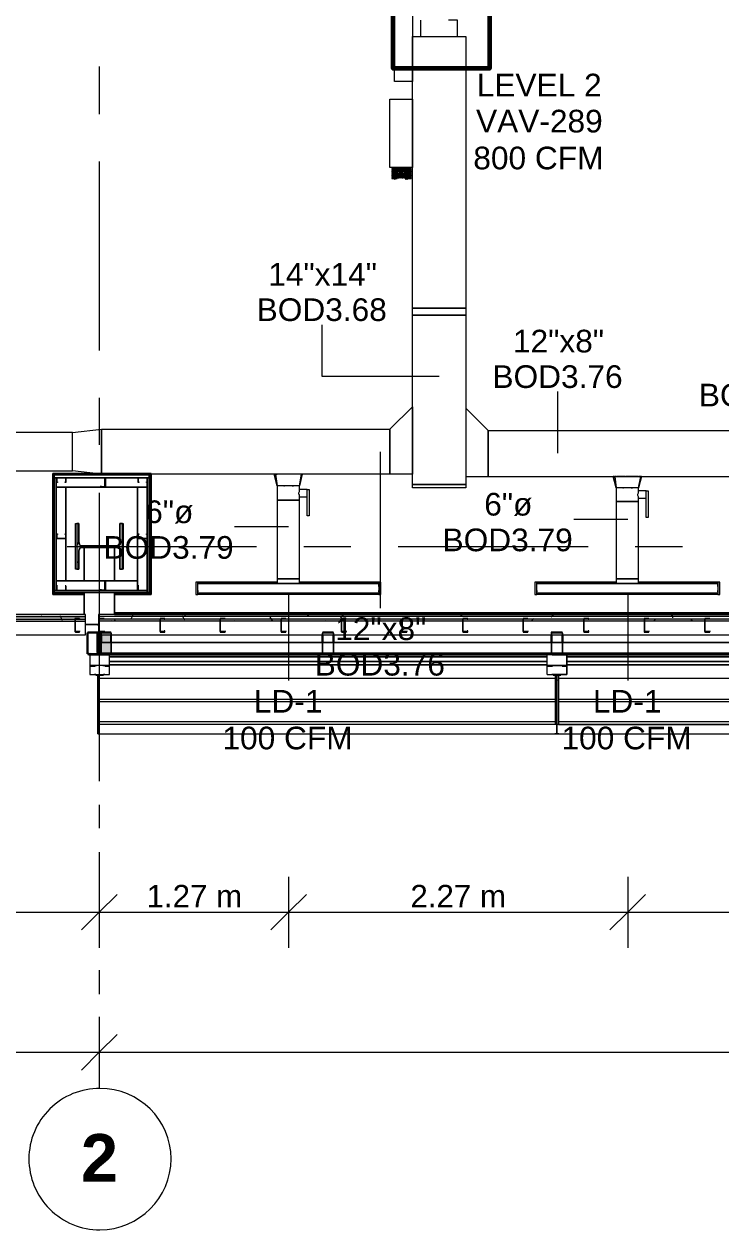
# Model space of a CAD drawing. Header units: metres. Extents: x -2 to 207, y -8 to 52.
# Drawn here: x 11.91 to 16.58, y 4.79 to 12.88 of the extents above; entities that cross this region are included whole.
import ezdxf

# ---------------------------------------------------------------- set-up
doc = ezdxf.new("R2010")
doc.units = ezdxf.units.M
doc.layers.add('HVAC - Ductos', color=5, linetype='Continuous', lineweight=0)
doc.layers.add('PDF_Text', color=7, linetype='Continuous', lineweight=0)
doc.layers.add('PDF_Geometry', color=7, linetype='Continuous', lineweight=0, true_color=0xaaaaaa)
doc.layers.add('PDF_Solid Fills', color=7, linetype='Continuous', lineweight=0, true_color=0xffffff)
doc.styles.add('PDF Helvetica', font='')
doc.styles.add('PDF Helvetica Bold', font='')
doc.styles.get('PDF Helvetica').set_extended_font_data('Helvetica')
doc.styles.get('PDF Helvetica Bold').set_extended_font_data('Helvetica', bold=True)

msp = doc.modelspace()

# ---------------------------------------------------------------- hatches: boundary and pattern name
at = {"layer": 'PDF_Solid Fills', "lineweight": 0, "transparency": 33554559}
for points in [[(12.2783, 9.4035), (12.2783, 9.5318), (12.2646, 9.5318), (12.2646, 9.2248), (12.2783, 9.2248), (12.2783, 9.3531), (12.2829, 9.3669), (12.2875, 9.3714), (12.5486, 9.3714), (12.5532, 9.3669), (12.5532, 9.2248), (12.5715, 9.2248), (12.5715, 9.5318), (12.5532, 9.5318), (12.5486, 9.3943), (12.544, 9.3897), (12.5303, 9.3851), (12.3012, 9.3806), (12.3012, 9.3851), (12.2875, 9.3851), (12.2875, 9.3943), (12.2829, 9.3943), (12.2829, 9.4035)], [(12.4066, 8.6613), (12.4111, 8.8033), (12.3379, 8.8033), (12.3333, 8.7987), (12.3333, 8.6659), (12.3379, 8.6705), (12.3425, 8.7987), (12.402, 8.7987), (12.402, 8.6613), (12.3425, 8.6659), (12.3379, 8.6659), (12.3379, 8.6567), (12.3471, 8.6567), (12.402, 8.6521), (12.402, 8.6567)], [(12.4936, 8.6613), (12.4982, 8.8026), (12.4982, 8.8033), (12.4249, 8.8033), (12.4203, 8.7987), (12.4203, 8.6659), (12.4249, 8.6659), (12.4249, 8.6567), (12.4341, 8.6567), (12.4891, 8.6521), (12.4891, 8.6567)]]:
    msp.add_hatch(color=256, dxfattribs=at).paths.add_polyline_path(points)
h = msp.add_hatch(color=256, dxfattribs=at)
h.paths.add_polyline_path([(7.3393, 8.9087), (7.3393, 8.9224), (7.3163, 8.9224), (7.3163, 8.9087)])
h.paths.add_polyline_path([(7.4034, 8.9224), (7.4034, 8.9087), (12.3241, 8.9087), (12.3241, 8.9224)])
h = msp.add_hatch(color=256, dxfattribs=at)
h.paths.add_polyline_path([(7.3393, 8.8903), (7.3393, 8.9087), (7.3163, 8.9087), (7.3163, 8.8903)])
h.paths.add_polyline_path([(7.4034, 8.9087), (7.4034, 8.8903), (12.3241, 8.8903), (12.3241, 8.9087)])
h = msp.add_hatch(color=256, dxfattribs=at)
h.paths.add_polyline_path([(7.3393, 8.8766), (7.3393, 8.8903), (7.3163, 8.8903), (7.3163, 8.8766)])
h.paths.add_polyline_path([(12.2554, 8.8766), (12.3241, 8.8766), (12.3241, 8.8903), (12.2554, 8.8903)])
h.paths.add_polyline_path([(12.2508, 8.8766), (12.2508, 8.8903), (11.4444, 8.8903), (11.4444, 8.8766)])
h.paths.add_polyline_path([(11.4398, 8.8766), (11.4398, 8.8903), (9.4147, 8.8903), (9.4147, 8.8766)])
h.paths.add_polyline_path([(9.4102, 8.8766), (9.4102, 8.8903), (7.4034, 8.8903), (7.4034, 8.8766)])
h = msp.add_hatch(color=256, dxfattribs=at)
h.paths.add_polyline_path([(14.0377, 8.8766), (14.0377, 8.8903), (12.4111, 8.8903), (12.4111, 8.8766)])
h.paths.add_polyline_path([(58.6863, 8.8766), (60.0699, 8.8766), (60.0699, 8.8903), (58.6863, 8.8903)])
h.paths.add_polyline_path([(58.6817, 8.8766), (58.6817, 8.8903), (55.8456, 8.8903), (55.8456, 8.8766)])
h.paths.add_polyline_path([(55.841, 8.8766), (55.841, 8.8903), (53.8159, 8.8903), (53.8159, 8.8766)])
h.paths.add_polyline_path([(53.8114, 8.8766), (53.8114, 8.8903), (53.005, 8.8903), (53.005, 8.8766)])
h.paths.add_polyline_path([(53.0004, 8.8766), (53.0004, 8.8903), (50.9753, 8.8903), (50.9753, 8.8766)])
h.paths.add_polyline_path([(50.9707, 8.8766), (50.9707, 8.8903), (48.9456, 8.8903), (48.9456, 8.8766)])
h.paths.add_polyline_path([(48.941, 8.8766), (48.941, 8.8903), (48.1347, 8.8903), (48.1347, 8.8766)])
h.paths.add_polyline_path([(48.1301, 8.8766), (48.1301, 8.8903), (46.105, 8.8903), (46.105, 8.8766)])
h.paths.add_polyline_path([(46.1004, 8.8766), (46.1004, 8.8903), (44.0753, 8.8903), (44.0753, 8.8766)])
h.paths.add_polyline_path([(44.0707, 8.8766), (44.0707, 8.8903), (43.2643, 8.8903), (43.2643, 8.8766)])
h.paths.add_polyline_path([(43.2598, 8.8766), (43.2598, 8.8903), (41.2346, 8.8903), (41.2346, 8.8766)])
h.paths.add_polyline_path([(41.2301, 8.8766), (41.2301, 8.8903), (38.394, 8.8903), (38.394, 8.8766)])
h.paths.add_polyline_path([(38.3894, 8.8766), (38.3894, 8.8903), (36.3643, 8.8903), (36.3643, 8.8766)])
h.paths.add_polyline_path([(36.3597, 8.8766), (36.3597, 8.8903), (33.5237, 8.8903), (33.5237, 8.8766)])
h.paths.add_polyline_path([(33.5191, 8.8766), (33.5191, 8.8903), (31.4939, 8.8903), (31.4939, 8.8766)])
h.paths.add_polyline_path([(31.4894, 8.8766), (31.4894, 8.8903), (30.683, 8.8903), (30.683, 8.8766)])
h.paths.add_polyline_path([(30.6784, 8.8766), (30.6784, 8.8903), (28.6533, 8.8903), (28.6533, 8.8766)])
h.paths.add_polyline_path([(28.6487, 8.8766), (28.6487, 8.8903), (26.6236, 8.8903), (26.6236, 8.8766)])
h.paths.add_polyline_path([(26.619, 8.8766), (26.619, 8.8903), (25.8127, 8.8903), (25.8127, 8.8766)])
h.paths.add_polyline_path([(25.8081, 8.8766), (25.8081, 8.8903), (23.783, 8.8903), (23.783, 8.8766)])
h.paths.add_polyline_path([(23.7784, 8.8766), (23.7784, 8.8903), (21.7532, 8.8903), (21.7532, 8.8766)])
h.paths.add_polyline_path([(21.7487, 8.8766), (21.7487, 8.8903), (20.9423, 8.8903), (20.9423, 8.8766)])
h.paths.add_polyline_path([(20.9377, 8.8766), (20.9377, 8.8903), (18.9126, 8.8903), (18.9126, 8.8766)])
h.paths.add_polyline_path([(18.908, 8.8766), (18.908, 8.8903), (16.072, 8.8903), (16.072, 8.8766)])
h.paths.add_polyline_path([(16.0674, 8.8766), (16.0674, 8.8903), (14.0423, 8.8903), (14.0423, 8.8766)])
h = msp.add_hatch(color=256, dxfattribs=at)
h.paths.add_polyline_path([(13.9185, 8.6567), (13.9781, 8.6521), (13.9781, 8.6567)])
h.paths.add_polyline_path([(13.914, 8.6613), (13.9185, 8.6567), (13.9185, 8.6613)])
h.paths.add_polyline_path([(13.914, 8.7941), (13.9094, 8.7941), (13.9094, 8.6613)])
h.paths.add_polyline_path([(13.9781, 8.7987), (13.9781, 8.8033), (13.914, 8.8033)])
h.paths.add_polyline_path([(13.9872, 8.7941), (13.9827, 8.7941), (13.9827, 8.6613), (13.9872, 8.7927)])
h.paths.add_polyline_path([(13.9827, 8.8033), (13.9872, 8.7987), (13.9872, 8.8033)])
h = msp.add_hatch(color=256, dxfattribs=at)
h.paths.add_polyline_path([(15.4534, 8.6567), (15.513, 8.6521), (15.513, 8.6567)])
h.paths.add_polyline_path([(15.4488, 8.6613), (15.4534, 8.6567), (15.4534, 8.6613)])
h.paths.add_polyline_path([(15.4488, 8.7941), (15.4442, 8.7941), (15.4442, 8.6613)])
h.paths.add_polyline_path([(15.4534, 8.8033), (15.5221, 8.7987), (15.5221, 8.8033)])
h.paths.add_polyline_path([(15.4488, 8.7987), (15.4488, 8.8033), (15.4442, 8.8033)])
h.paths.add_polyline_path([(15.5176, 8.6613), (15.513, 8.6613), (15.5176, 8.6567)])
h.paths.add_polyline_path([(15.5221, 8.7941), (15.5176, 8.7941), (15.5176, 8.6613), (15.5221, 8.7935)])

# ---------------------------------------------------------------- linework, layer by layer
at = {"layer": 'HVAC - Ductos', "lineweight": 0}
for points in [[(14.3951, 12.9634), (14.5142, 12.9634), (14.5142, 12.4961), (14.3951, 12.4961)], [(14.8716, 12.7986), (14.8716, 10.975), (14.5142, 10.975), (14.5142, 12.7986)], [(14.363, 12.377), (14.5142, 12.377), (14.5142, 11.9188), (14.363, 11.9188)], [(14.8716, 10.975), (14.8716, 10.9292), (14.5142, 10.9292), (14.5142, 10.975)], [(14.5142, 9.7929), (14.5142, 10.9292), (14.8716, 10.9292), (14.8716, 9.7929)], [(14.5142, 9.7929), (14.8716, 9.7929), (14.8716, 9.7701), (14.5142, 9.7701)], [(15.8658, 9.8479), (15.8612, 9.8479)], [(13.6528, 9.7838), (13.6574, 9.7838)], [(13.7078, 9.7838), (13.7124, 9.7838), (13.717, 9.7838), (13.7124, 9.7838)], [(13.8223, 9.5822), (13.8086, 9.5822), (13.8086, 9.7609), (13.8223, 9.7609)], [(15.9254, 9.7701), (15.93, 9.7701)], [(15.9803, 9.7701), (15.9849, 9.7701), (15.9895, 9.7701), (15.9849, 9.7701)], [(16.0949, 9.573), (16.0811, 9.573), (16.0811, 9.7517), (16.0949, 9.7517)], [(13.607, 9.1286), (13.6116, 9.1286), (13.6208, 9.1286), (13.6299, 9.1286), (13.6482, 9.1286), (13.662, 9.1286), (13.6849, 9.1286), (13.7032, 9.1286), (13.7216, 9.1286), (13.7353, 9.1286), (13.749, 9.1286), (13.7536, 9.1286), (13.7582, 9.1286), (13.7582, 9.1606), (13.749, 9.1606), (13.7353, 9.1606), (13.7216, 9.1606), (13.7032, 9.1606), (13.6849, 9.1606), (13.662, 9.1606), (13.6436, 9.1606), (13.6299, 9.1606), (13.6162, 9.1606), (13.6116, 9.1606), (13.607, 9.1606)], [(15.8795, 9.1286), (15.8841, 9.1286), (15.8933, 9.1286), (15.9024, 9.1286), (15.9208, 9.1286), (15.9345, 9.1286), (15.9574, 9.1286), (15.9758, 9.1286), (15.994, 9.1286), (16.0078, 9.1286), (16.0216, 9.1286), (16.0262, 9.1286), (16.0307, 9.1286), (16.0307, 9.1606), (16.0216, 9.1606), (16.0078, 9.1606), (15.994, 9.1606), (15.9758, 9.1606), (15.9574, 9.1606), (15.9345, 9.1606), (15.9162, 9.1606), (15.9024, 9.1606), (15.8887, 9.1606), (15.8841, 9.1606), (15.8795, 9.1606)], [(13.0618, 9.0553), (13.0755, 9.0553), (13.0755, 9.1378), (13.0618, 9.1378)], [(13.0755, 9.1286), (14.2897, 9.1286), (13.0755, 9.1286), (14.2897, 9.1286), (14.2897, 9.0644), (13.0755, 9.0644)], [(14.3034, 9.0553), (14.3034, 9.1378), (14.2897, 9.1378), (14.2897, 9.0553)], [(15.3343, 9.0553), (15.348, 9.0553), (15.348, 9.1378), (15.3343, 9.1378)], [(15.348, 9.1286), (16.5622, 9.1286), (15.348, 9.1286), (16.5622, 9.1286), (16.5622, 9.0644), (15.348, 9.0644)], [(16.576, 9.0553), (16.576, 9.1378), (16.5622, 9.1378), (16.5622, 9.0553)]]:
    msp.add_lwpolyline(points, close=True, dxfattribs=at)
for points in [[(14.5691, 12.9085), (14.5691, 12.7986), (14.5737, 12.7986), (14.5829, 12.7986), (14.6058, 12.7986), (14.6287, 12.7986), (14.6608, 12.7986), (14.6929, 12.7986), (14.7249, 12.7986), (14.7524, 12.7986)], [(14.757, 12.7986), (14.7799, 12.7986), (14.8028, 12.7986), (14.812, 12.7986), (14.8166, 12.7986), (14.8166, 12.9085), (14.812, 12.9085), (14.8028, 12.9085), (14.7799, 12.9085), (14.757, 12.9085)], [(14.3722, 11.9188), (14.4317, 11.9188), (14.3767, 11.9188), (14.3767, 11.9142), (14.4271, 11.9142), (14.4271, 11.9051), (14.3767, 11.9051), (14.3767, 11.9005), (14.4225, 11.9005), (14.418, 11.8959), (14.3767, 11.8959), (14.3767, 11.8914), (14.418, 11.8914), (14.4134, 11.8868), (14.3767, 11.8868), (14.3767, 11.8822), (14.4134, 11.8822), (14.4088, 11.8776), (14.3767, 11.8776), (14.3767, 11.873), (14.4042, 11.873), (14.4042, 11.8684), (14.3767, 11.8684), (14.3767, 11.8638), (14.3996, 11.8638), (14.3996, 11.8593), (14.3767, 11.8593), (14.3767, 11.8547), (14.3951, 11.8547), (14.3905, 11.8501), (14.3767, 11.8501), (14.3767, 11.8456), (14.3951, 11.8456), (14.3951, 11.8501), (14.3951, 11.841), (14.3996, 11.841), (14.3996, 11.8547), (14.4088, 11.8684), (14.4088, 11.841), (14.4088, 11.873), (14.418, 11.8822), (14.418, 11.8456), (14.418, 11.8914), (14.4271, 11.9005), (14.4271, 11.8501), (14.4317, 11.8501), (14.4317, 11.9051), (14.4363, 11.9051), (14.4363, 11.8501), (14.4409, 11.8501), (14.4409, 11.9051), (14.4455, 11.9051), (14.4455, 11.8501), (14.45, 11.8501), (14.45, 11.9005), (14.4592, 11.8914), (14.4592, 11.8456), (14.4592, 11.8822), (14.4684, 11.873), (14.4684, 11.841), (14.4729, 11.841), (14.4729, 11.8684), (14.4775, 11.8547), (14.4775, 11.841), (14.4821, 11.841), (14.4821, 11.8501), (14.4821, 11.8456), (14.505, 11.8456), (14.505, 11.8501), (14.4867, 11.8501), (14.4821, 11.8547), (14.505, 11.8547), (14.505, 11.8593), (14.4821, 11.8593), (14.4775, 11.8638), (14.505, 11.8638), (14.505, 11.8684), (14.4729, 11.8684), (14.4729, 11.873), (14.505, 11.873), (14.505, 11.8776), (14.4684, 11.8776), (14.4638, 11.8822), (14.505, 11.8822), (14.505, 11.8868), (14.4638, 11.8868), (14.4592, 11.8914), (14.505, 11.8914), (14.505, 11.8959), (14.4592, 11.8959), (14.4546, 11.9005), (14.505, 11.9005), (14.505, 11.9051), (14.45, 11.9051), (14.45, 11.9142), (14.505, 11.9142), (14.505, 11.9188), (14.4455, 11.9188), (14.505, 11.9188)], [(14.4409, 11.9188), (14.4455, 11.9142), (14.4409, 11.9142), (14.4409, 11.9096), (14.4363, 11.9096), (14.4363, 11.9142), (14.4363, 11.9188)], [(14.6929, 10.5169), (13.9094, 10.5169), (13.9094, 10.8651)], [(15.4901, 10.0037), (15.4901, 10.4161)], [(8.9383, 10.1412), (8.9474, 10.1412), (8.8145, 10.1412), (8.8145, 9.8845), (12.2371, 9.8845), (12.2371, 10.1412), (12.4295, 10.164), (14.363, 10.164), (14.5142, 10.3153), (14.5142, 9.8617), (14.363, 9.8617), (14.363, 10.164), (14.363, 9.8617), (12.4295, 9.8617), (12.4295, 10.164), (12.4295, 9.8617), (12.2371, 9.8845), (12.2371, 10.1412), (9.0528, 10.1412), (9.062, 10.1412)], [(14.8716, 10.3061), (14.8716, 9.8479)], [(14.8716, 10.3061), (15.0227, 10.1549), (15.0227, 9.8479)], [(15.0227, 9.8479), (15.0227, 10.1549), (16.9929, 10.1549)], [(14.2988, 10.0129), (14.2988, 8.9636)], [(13.5933, 9.8617), (13.5887, 9.8617)], [(13.5887, 9.8617), (13.607, 9.7838), (13.5887, 9.8617)], [(13.6024, 9.8617), (13.607, 9.8617), (13.5978, 9.8617), (13.607, 9.7838)], [(13.7765, 9.8617), (13.7582, 9.7838), (13.7536, 9.7838), (13.749, 9.7838), (13.7353, 9.7838), (13.7216, 9.7838), (13.7032, 9.7838), (13.6849, 9.7838), (13.662, 9.7838), (13.6436, 9.7838), (13.6299, 9.7838), (13.6162, 9.7838), (13.6116, 9.7838), (13.607, 9.7838), (13.607, 9.6876), (13.607, 9.1606), (13.6116, 9.1606), (13.6208, 9.1606), (13.6299, 9.1606), (13.6482, 9.1606), (13.662, 9.1606), (13.6849, 9.1606), (13.7032, 9.1606), (13.7216, 9.1606), (13.7353, 9.1606), (13.749, 9.1606), (13.7536, 9.1606), (13.7582, 9.1606), (13.7582, 9.6876), (13.749, 9.6876), (13.7353, 9.6876), (13.7216, 9.6876), (13.7032, 9.6876), (13.6849, 9.6876), (13.662, 9.6876), (13.6436, 9.6876), (13.6299, 9.6876), (13.6162, 9.6876), (13.6116, 9.6876), (13.607, 9.6876), (13.6116, 9.6876), (13.6162, 9.6876), (13.6299, 9.6876), (13.6436, 9.6876), (13.662, 9.6876), (13.6849, 9.6876), (13.7032, 9.6876), (13.7216, 9.6876), (13.7353, 9.6876), (13.749, 9.6876), (13.7582, 9.6876), (13.7582, 9.7104), (13.8086, 9.7104), (13.8086, 9.715), (13.8086, 9.7242), (13.8086, 9.7288), (13.8086, 9.7334), (13.8086, 9.7425), (13.8086, 9.7471), (13.8086, 9.7517), (13.8086, 9.7563), (13.8086, 9.7609), (13.7582, 9.7609), (13.7582, 9.7838), (13.772, 9.8617)], [(13.7536, 9.8617), (13.7353, 9.8617), (13.7307, 9.8617), (13.7262, 9.8617), (13.717, 9.8617), (13.7032, 9.8617), (13.6986, 9.8617), (13.694, 9.8617), (13.6712, 9.8617), (13.6666, 9.8617), (13.662, 9.8617), (13.6482, 9.8617), (13.6391, 9.8617), (13.6345, 9.8617), (13.6299, 9.8617), (13.6116, 9.8617)], [(13.7582, 9.7838), (13.7765, 9.8617), (13.772, 9.8617), (13.7674, 9.8617), (13.7582, 9.8617)], [(14.8716, 9.8479), (15.0227, 9.8479)], [(15.0227, 9.8479), (16.9929, 9.8479)], [(15.8612, 9.8479), (15.8795, 9.7701), (15.8612, 9.8479)], [(15.8749, 9.8479), (15.8795, 9.8479), (15.8704, 9.8479), (15.8795, 9.7701)], [(16.049, 9.8479), (16.0307, 9.7701), (16.0262, 9.7701), (16.0216, 9.7701), (16.0078, 9.7701), (15.994, 9.7701), (15.9758, 9.7701), (15.9574, 9.7701), (15.9345, 9.7701), (15.9162, 9.7701), (15.9024, 9.7701), (15.8887, 9.7701), (15.8841, 9.7701), (15.8795, 9.7701), (15.8795, 9.6784), (15.8795, 9.1606), (15.8841, 9.1606), (15.8933, 9.1606), (15.9024, 9.1606), (15.9208, 9.1606), (15.9345, 9.1606), (15.9574, 9.1606), (15.9758, 9.1606), (15.994, 9.1606), (16.0078, 9.1606), (16.0216, 9.1606), (16.0262, 9.1606), (16.0307, 9.1606), (16.0307, 9.6784), (16.0216, 9.6784), (16.0078, 9.6784), (15.994, 9.6784), (15.9758, 9.6784), (15.9574, 9.6784), (15.9345, 9.6784), (15.9162, 9.6784), (15.9024, 9.6784), (15.8887, 9.6784), (15.8841, 9.6784), (15.8795, 9.6784), (15.8841, 9.6784), (15.8887, 9.6784), (15.9024, 9.6784), (15.9162, 9.6784), (15.9345, 9.6784), (15.9574, 9.6784), (15.9758, 9.6784), (15.994, 9.6784), (16.0078, 9.6784), (16.0216, 9.6784), (16.0307, 9.6784), (16.0307, 9.7013), (16.0811, 9.7013), (16.0811, 9.7059), (16.0811, 9.7104), (16.0811, 9.7196), (16.0811, 9.7242), (16.0811, 9.7334), (16.0811, 9.738), (16.0811, 9.7425), (16.0811, 9.7471), (16.0811, 9.7517), (16.0307, 9.7517), (16.0307, 9.7701), (16.0445, 9.8479)], [(15.9391, 9.8479), (15.9345, 9.8479), (15.9208, 9.8479), (15.9116, 9.8479), (15.907, 9.8479), (15.9024, 9.8479), (15.8841, 9.8479)], [(16.0262, 9.8479), (16.0124, 9.8479), (16.0032, 9.8479), (15.9986, 9.8479), (15.9895, 9.8479), (15.9758, 9.8479), (15.9712, 9.8479), (15.9666, 9.8479), (15.9436, 9.8479)], [(16.0307, 9.7701), (16.049, 9.8479), (16.0445, 9.8479), (16.0399, 9.8479), (16.0307, 9.8479)], [(13.7582, 9.7104), (13.7582, 9.715), (13.7582, 9.7242), (13.7536, 9.7288), (13.7536, 9.738), (13.7582, 9.7471), (13.7582, 9.7563), (13.7582, 9.7609)], [(16.0307, 9.7013), (16.0307, 9.7059), (16.0307, 9.7104), (16.0262, 9.7196), (16.0262, 9.7288), (16.0307, 9.738), (16.0307, 9.7425), (16.0307, 9.7471), (16.0307, 9.7517)], [(15.9574, 9.5593), (15.5955, 9.5593)], [(13.6849, 9.5089), (13.3229, 9.5089)], [(13.0755, 9.1102), (13.0755, 9.1148), (13.0755, 9.1194), (13.0755, 9.1378), (13.0755, 9.1332), (13.607, 9.1332)], [(13.607, 9.1378), (13.0755, 9.1378)], [(13.0755, 9.1148), (13.0755, 9.1194), (13.0755, 9.124)], [(14.2897, 9.0736), (14.2897, 9.0782), (14.2897, 9.0828), (14.2897, 9.0782), (14.2897, 9.0598), (14.2897, 9.0553), (13.0755, 9.0553), (13.0755, 9.0598), (13.0755, 9.0782), (13.0755, 9.0828), (13.0755, 9.0782), (13.0755, 9.0736)], [(13.0755, 9.0598), (14.2897, 9.0598)], [(14.2897, 9.1102), (14.2897, 9.1148), (14.2897, 9.1194), (14.2897, 9.1378), (14.2897, 9.1332), (13.7582, 9.1332)], [(14.2897, 9.1378), (13.7582, 9.1378)], [(14.2897, 9.124), (14.2897, 9.1194), (14.2897, 9.1148)], [(15.348, 9.1102), (15.348, 9.1148), (15.348, 9.1194), (15.348, 9.1378), (15.348, 9.1332), (15.8795, 9.1332)], [(15.8795, 9.1378), (15.348, 9.1378)], [(15.348, 9.1148), (15.348, 9.1194), (15.348, 9.124)], [(16.5622, 9.0736), (16.5622, 9.0782), (16.5622, 9.0828), (16.5622, 9.0782), (16.5622, 9.0598), (16.5622, 9.0553), (15.348, 9.0553), (15.348, 9.0598), (15.348, 9.0782), (15.348, 9.0828), (15.348, 9.0782), (15.348, 9.0736)], [(15.348, 9.0598), (16.5622, 9.0598)], [(16.5622, 9.1102), (16.5622, 9.1148), (16.5622, 9.1194), (16.5622, 9.1378), (16.5622, 9.1332), (16.0307, 9.1332)], [(16.5622, 9.1378), (16.0307, 9.1378)], [(16.5622, 9.124), (16.5622, 9.1194), (16.5622, 9.1148)], [(13.6849, 9.0553), (13.6849, 8.478)], [(15.9574, 9.0553), (15.9574, 8.478)]]:
    msp.add_lwpolyline(points, dxfattribs=at)
at = {"layer": 'HVAC - Ductos', "color": 252, "lineweight": 0, "true_color": 0x939598}
for points in [[(12.4157, 7.163), (12.4157, 6.9248), (12.4157, 6.6865)], [(13.6849, 7.163), (13.6849, 6.9248), (13.6849, 6.6865)], [(15.9574, 7.163), (15.9574, 6.9248), (15.9574, 6.6865)], [(12.5349, 7.0439), (12.4157, 6.9248), (12.2967, 6.8056)], [(13.804, 7.0439), (13.6849, 6.9248), (13.5658, 6.8056)], [(16.0765, 7.0439), (15.9574, 6.9248), (15.8383, 6.8056)], [(7.582, 6.9248), (9.795, 6.9248), (12.4157, 6.9248), (13.6849, 6.9248), (15.9574, 6.9248), (18.152, 6.9248), (20.3376, 6.9248), (22.9307, 6.9248), (25.13, 6.9248), (27.2834, 6.9248), (29.4138, 6.9248), (32.0529, 6.9248), (34.2613, 6.9248), (36.4971, 6.9248), (38.7514, 6.9248), (40.8177, 6.9248), (43.0581, 6.9248), (45.6468, 6.9248), (47.8094, 6.9248), (50.3935, 6.9248), (52.6385, 6.9248), (54.8331, 6.9248), (57.2339, 6.9248), (58.6359, 6.9248)], [(12.4157, 6.2238), (12.4157, 5.9855), (12.4157, 5.7473)], [(12.5349, 6.1047), (12.4157, 5.9855), (12.2967, 5.8664)], [(7.582, 5.9855), (12.4157, 5.9855), (21.6112, 5.9855), (30.8113, 5.9855), (40.0068, 5.9855), (49.2022, 5.9855), (58.6359, 5.9855)]]:
    msp.add_lwpolyline(points, dxfattribs=at)
at = {"layer": 'PDF_Geometry', "lineweight": 0}
for points in [[(7.3393, 46.7169), (7.3393, 8.9224), (7.3163, 8.9224), (7.3163, 8.7849), (12.3241, 8.7849), (12.3241, 8.9224), (7.4172, 8.9224), (7.4172, 21.2151)], [(12.4157, 12.5969), (12.4157, 12.2762)], [(12.4157, 11.9601), (12.4157, 10.691)], [(12.4157, 10.3748), (12.4157, 10.0587)], [(12.1134, 9.8571), (12.1134, 9.069), (12.1134, 9.8571)], [(12.7502, 9.8571), (12.1134, 9.8571), (12.7502, 9.8571)], [(12.7502, 9.069), (12.7502, 9.8571), (12.7502, 9.069)], [(12.4157, 9.738), (12.4157, 8.281)], [(12.3149, 9.3714), (12.3149, 9.1469), (12.3149, 9.3714), (12.3012, 9.3714), (12.2875, 9.3669), (12.2829, 9.3577), (12.2783, 9.3485), (12.2783, 9.2248), (12.2554, 9.2248), (12.2554, 9.5318), (12.2783, 9.5318), (12.2783, 9.4081), (12.2829, 9.3943), (12.2875, 9.3851), (12.3012, 9.3851), (12.5303, 9.3851), (12.544, 9.3851), (12.5532, 9.3943), (12.5532, 9.4081), (12.5532, 9.5318), (12.5761, 9.5318), (12.5761, 9.2248), (12.5532, 9.2248), (12.5532, 9.3485), (12.5532, 9.3577), (12.544, 9.3669), (12.5303, 9.3714), (12.5166, 9.3714)], [(12.2646, 9.3851), (12.2783, 9.4035)], [(12.3699, 9.3714), (12.3791, 9.3806)], [(13.4695, 9.376), (12.2004, 9.376)], [(12.5166, 9.1469), (12.5166, 9.3714), (12.5166, 9.1469)], [(14.1018, 9.376), (13.7857, 9.376)], [(15.6917, 9.376), (14.418, 9.376)], [(16.3239, 9.376), (16.0078, 9.376)], [(12.2646, 9.266), (12.2783, 9.2798)], [(12.1134, 9.069), (12.7502, 9.069), (12.1134, 9.069)], [(7.4034, 8.9087), (12.3241, 8.9087)], [(60.07, 8.9224), (12.4111, 8.9224), (12.4111, 8.7849), (60.07, 8.7849)], [(60.07, 8.9087), (12.4111, 8.9087)], [(21.5104, 8.927), (12.5166, 8.927)], [(21.5104, 8.9224), (12.5166, 8.9224)], [(12.5166, 8.9224), (21.5104, 8.9224)], [(11.4444, 8.8903), (11.8476, 8.8903), (12.2554, 8.8903), (12.3241, 8.8903)], [(11.4444, 8.8766), (11.8476, 8.8766), (12.2554, 8.8766), (12.3241, 8.8766)], [(12.4111, 8.8445), (12.4111, 8.8537), (12.3241, 8.8537), (12.3929, 8.8537), (12.3974, 8.8537), (12.402, 8.8537), (12.4066, 8.8537), (12.4111, 8.8537), (12.4066, 8.8537), (12.402, 8.8537), (12.3974, 8.8537), (12.3929, 8.8537)], [(14.0377, 8.8903), (13.6345, 8.8903), (13.2267, 8.8903), (12.8235, 8.8903), (12.4157, 8.8903), (12.4111, 8.8903)], [(14.0377, 8.8766), (13.6345, 8.8766), (13.2267, 8.8766), (12.8235, 8.8766), (12.4157, 8.8766), (12.4111, 8.8766)], [(16.0674, 8.8903), (15.6642, 8.8903), (15.2564, 8.8903), (14.8532, 8.8903), (14.4455, 8.8903), (14.0423, 8.8903)], [(16.0674, 8.8766), (15.6642, 8.8766), (15.2564, 8.8766), (14.8532, 8.8766), (14.4455, 8.8766), (14.0423, 8.8766)], [(18.908, 8.8903), (18.5049, 8.8903), (18.0971, 8.8903), (17.6939, 8.8903), (17.2861, 8.8903), (16.8829, 8.8903), (16.4752, 8.8903), (16.072, 8.8903)], [(18.908, 8.8766), (18.5049, 8.8766), (18.0971, 8.8766), (17.6939, 8.8766), (17.2861, 8.8766), (16.8829, 8.8766), (16.4752, 8.8766), (16.072, 8.8766)], [(12.3333, 8.6567), (12.3333, 8.6659), (12.3333, 8.7941), (12.3333, 8.7987)], [(12.3379, 8.8033), (12.3471, 8.8033), (12.3974, 8.8033), (12.402, 8.8033)], [(12.3379, 8.7941), (12.3379, 8.6659)], [(12.402, 8.6659), (12.402, 8.7941)], [(12.4066, 8.7987), (12.4111, 8.7941), (12.4111, 8.6659), (12.4066, 8.6567)], [(12.4341, 8.8033), (12.4249, 8.8033), (12.4203, 8.7941), (12.4203, 8.6659), (12.4249, 8.6567), (12.4341, 8.6521), (12.4891, 8.6521), (12.4936, 8.6567), (12.4982, 8.6659), (12.4982, 8.7941), (12.4936, 8.8033), (12.4891, 8.8033), (12.4478, 8.8033)], [(12.4203, 8.7849), (12.4203, 8.7345)], [(12.4295, 8.7849), (12.4295, 8.7345)], [(12.4936, 8.7345), (12.4936, 8.7849)], [(12.4982, 8.7345), (12.4982, 8.7849)], [(13.9094, 8.7345), (13.9094, 8.7849)], [(13.914, 8.7849), (13.914, 8.7345)], [(13.9827, 8.7345), (13.9827, 8.7849)], [(13.9873, 8.7849), (13.9873, 8.7345)], [(15.4442, 8.7345), (15.4442, 8.7849)], [(15.4488, 8.7849), (15.4488, 8.7345)], [(15.5176, 8.7345), (15.5176, 8.7849)], [(15.5222, 8.7849), (15.5222, 8.7345)], [(12.3471, 8.6567), (12.3974, 8.6567)], [(12.4157, 8.7208), (12.4157, 8.6521)], [(12.3425, 8.6521), (12.3379, 8.6521)], [(12.3516, 8.6521), (12.3516, 8.5788), (12.3516, 8.5742), (12.3516, 8.5696), (12.3516, 8.5192), (12.3929, 8.5192), (12.3883, 8.5192), (12.3837, 8.5192), (12.3883, 8.5192), (12.3929, 8.5192), (12.4433, 8.5192), (12.4524, 8.5192), (12.4433, 8.5192), (12.4845, 8.5192), (12.4845, 8.5696), (12.4845, 8.5742), (12.4845, 8.5788), (12.4845, 8.6521)], [(12.4845, 8.5788), (12.3516, 8.5788)], [(12.3516, 8.5742), (12.3883, 8.5742)], [(12.4295, 8.6521), (12.402, 8.6521)], [(12.402, 8.6521), (12.4295, 8.6521), (12.402, 8.6521)], [(12.4524, 8.5742), (12.4845, 8.5742)], [(12.4845, 8.5834), (12.4936, 8.5834)], [(13.9094, 8.5834), (13.9873, 8.5834)], [(15.4488, 8.6521), (15.4168, 8.6521)], [(15.4168, 8.5192), (15.4168, 8.5696), (15.4168, 8.5742), (15.4168, 8.5788), (15.4168, 8.6521)], [(15.4488, 8.6521), (15.4168, 8.6521)], [(15.4168, 8.5192), (15.4168, 8.5696), (15.4168, 8.5742), (15.4168, 8.5788), (15.4168, 8.6521)], [(15.5084, 8.5742), (15.5084, 8.5788)], [(15.5084, 8.5742), (15.5084, 8.5788)], [(15.5084, 8.5742), (15.5084, 8.5788)], [(15.5084, 8.5742), (15.5084, 8.5788)], [(12.402, 8.5146), (12.3929, 8.5146), (12.402, 8.5146)], [(12.4066, 8.1207), (12.4157, 8.1207), (12.4157, 8.1252), (12.4157, 8.1298), (12.4157, 8.1389), (12.4157, 8.1527), (12.4157, 8.1664), (12.4157, 8.1847), (12.4157, 8.5146)], [(12.4066, 8.1847), (12.4066, 8.1664), (12.4066, 8.1527), (12.4066, 8.1389), (12.4066, 8.1298), (12.4066, 8.1252), (12.4066, 8.1207), (12.4066, 8.1252), (12.4066, 8.1298), (12.4066, 8.1389), (12.4066, 8.1527), (12.4066, 8.1664), (12.4066, 8.1847), (12.4066, 8.5146)], [(21.6158, 8.1847), (18.5461, 8.1847), (18.5507, 8.1847), (15.4809, 8.1847), (15.4855, 8.1847), (12.4157, 8.1847), (12.4157, 8.1664), (12.4157, 8.1527), (12.4157, 8.1389), (12.4157, 8.1298), (12.4157, 8.1252), (12.4157, 8.1207), (15.4855, 8.1207), (15.4855, 8.1252), (15.4855, 8.1298), (15.4855, 8.1389), (15.4855, 8.1527), (15.4855, 8.1664), (15.4855, 8.1847), (15.4855, 8.5146), (15.4809, 8.5146), (15.4718, 8.5146), (15.4718, 8.1847), (12.4157, 8.1847)], [(15.4718, 8.4918), (12.4157, 8.4918)], [(15.4168, 8.5192), (15.458, 8.5192)], [(15.4168, 8.5192), (15.458, 8.5192)], [(15.458, 8.5192), (15.4534, 8.5192), (15.4488, 8.5192)], [(15.458, 8.5192), (15.4534, 8.5192), (15.4488, 8.5192)], [(15.458, 8.5192), (15.458, 8.5146)], [(15.458, 8.5192), (15.458, 8.5146)], [(15.4718, 8.5146), (15.458, 8.5146), (15.458, 8.5192), (15.458, 8.5146), (15.4718, 8.5146), (15.4809, 8.5146), (15.4855, 8.5146), (15.4992, 8.5146), (15.4855, 8.5146)], [(15.4672, 8.5146), (15.458, 8.5146), (15.4672, 8.5146)], [(15.4672, 8.5146), (15.458, 8.5146), (15.4672, 8.5146)], [(15.4809, 8.5146), (15.4809, 8.1847)], [(15.4947, 8.5146), (15.4947, 8.1847), (18.5369, 8.1847), (18.5369, 8.5146), (18.5231, 8.5146), (18.5231, 8.5192), (18.5231, 8.5146), (18.5735, 8.5146), (18.5781, 8.5146), (18.5781, 8.5192), (18.5781, 8.5146), (18.5735, 8.5146), (18.5231, 8.5146), (18.5369, 8.5146), (18.5461, 8.5146), (18.5507, 8.5146), (18.5644, 8.5146), (18.5507, 8.5146), (18.5507, 8.1847)], [(18.5369, 8.4918), (15.4947, 8.4918)], [(15.4809, 8.478), (15.4809, 8.4826)], [(15.4855, 8.4826), (15.4855, 8.478)], [(12.4157, 8.3543), (15.4718, 8.3543)], [(15.4718, 8.3359), (12.4157, 8.3359)], [(15.4809, 8.368), (15.4809, 8.3956)], [(15.4947, 8.3543), (18.5369, 8.3543)], [(18.5369, 8.3359), (15.4947, 8.3359)], [(12.4157, 8.281), (12.4157, 7.8045)], [(12.4157, 8.2031), (15.4718, 8.2031)], [(15.4809, 8.2169), (15.4809, 8.2351)], [(15.4855, 8.1847), (15.4809, 8.1847), (15.4809, 8.1664), (15.4809, 8.1527), (15.4809, 8.1389), (15.4809, 8.1298), (15.4809, 8.1252), (15.4809, 8.1207), (18.5507, 8.1207), (18.5507, 8.1252), (18.5507, 8.1298), (18.5507, 8.1389), (18.5507, 8.1527), (18.5507, 8.1664), (18.5507, 8.1847), (18.5461, 8.1847), (18.5461, 8.1664), (18.5461, 8.1527), (18.5461, 8.1389), (18.5461, 8.1298), (18.5461, 8.1252), (18.5461, 8.1207), (21.6158, 8.1207)], [(15.4947, 8.2031), (18.5369, 8.2031)], [(15.4718, 8.1252), (15.4718, 8.1207), (15.4809, 8.1207), (15.4809, 8.1252)], [(15.4855, 8.1252), (15.4855, 8.1207), (15.4947, 8.1207), (15.4947, 8.1252)], [(12.4157, 7.6441), (12.4157, 7.4883)]]:
    msp.add_lwpolyline(points, dxfattribs=at)
at = {"layer": 'PDF_Geometry', "color": 232, "lineweight": 60, "true_color": 0xe91e64}
msp.add_lwpolyline([(14.3846, 13.8439), (15.0322, 13.8439), (15.0322, 12.5833), (14.3846, 12.5833)], close=True, dxfattribs=at)
at = {"layer": 'PDF_Geometry', "lineweight": 0}
for points in [[(12.3149, 9.0553), (12.1042, 9.0553), (12.1042, 9.8663), (12.764, 9.8663), (12.764, 9.0553), (12.5166, 9.0553), (12.764, 9.0553), (12.5166, 9.0553), (12.764, 9.0553), (12.764, 9.8663), (12.1042, 9.8663), (12.1042, 9.0553), (12.1042, 9.0598), (12.1088, 9.0644), (12.1134, 9.0644), (12.1134, 9.069), (12.1134, 9.8571), (12.1088, 9.8571), (12.1042, 9.8617), (12.1042, 9.8663), (12.1042, 9.0553), (12.1042, 9.8663), (12.1042, 9.8617), (12.1088, 9.8571), (12.1134, 9.8571), (12.1134, 9.069), (12.3149, 9.069), (12.1134, 9.069), (12.1134, 9.0644), (12.1088, 9.0644), (12.1042, 9.0598), (12.1042, 9.0553)], [(12.7502, 9.069), (12.5166, 9.069), (12.7548, 9.069), (12.7548, 9.0644), (12.7594, 9.0598), (12.764, 9.0553), (12.7594, 9.0598), (12.7548, 9.0644), (12.7548, 9.069), (12.7548, 9.8571), (12.7548, 9.0644), (12.5166, 9.0644), (12.7548, 9.0644), (12.5166, 9.0644), (12.7548, 9.0644), (12.7548, 9.8571), (12.1134, 9.8571), (12.7502, 9.8571), (12.1134, 9.8571), (12.1088, 9.8571), (12.1042, 9.8617), (12.1042, 9.8663), (12.764, 9.8663), (12.764, 9.0553), (12.764, 9.8663), (12.7594, 9.8663), (12.7594, 9.8617), (12.7548, 9.8571), (12.7594, 9.8617), (12.7594, 9.8663), (12.764, 9.8663), (12.1042, 9.8663), (12.1042, 9.8617), (12.1088, 9.8571), (12.1134, 9.8571), (12.7548, 9.8571), (12.1088, 9.8571), (12.1088, 9.0644), (12.1088, 9.8571), (12.7548, 9.8571), (12.1134, 9.8571), (12.1134, 9.7746), (12.1134, 9.1469), (12.1134, 9.069), (12.1134, 9.8571), (12.1134, 9.0644), (12.3149, 9.0644), (12.1088, 9.0644), (12.3149, 9.0644), (12.1134, 9.0644), (12.1134, 9.8571), (12.7502, 9.8571), (12.7502, 9.7746), (12.7502, 9.069), (12.6723, 9.069), (12.1134, 9.069), (12.1134, 9.8571), (12.1134, 9.8387), (12.7502, 9.8387), (12.7502, 9.8571), (12.1134, 9.8571), (12.7548, 9.8571), (12.7548, 9.069), (12.7548, 9.0644), (12.7594, 9.0598), (12.764, 9.0553), (12.7594, 9.0598), (12.7548, 9.0644), (12.7548, 9.069), (12.5166, 9.069), (12.7502, 9.069), (12.7502, 9.8571)], [(12.764, 9.8663), (12.7594, 9.8663), (12.7594, 9.8617), (12.7548, 9.8571), (12.7548, 9.0644), (12.7548, 9.8571), (12.7594, 9.8617), (12.7594, 9.8663)], [(12.1271, 9.8387), (12.1134, 9.8387), (12.1134, 9.0828), (12.1271, 9.0828)], [(12.7365, 9.7746), (12.6723, 9.7746), (12.6723, 9.1469), (12.6723, 9.7746), (12.7365, 9.7746), (12.7365, 9.8387), (12.1271, 9.8387), (12.1271, 9.7746), (12.1913, 9.7746), (12.6723, 9.7746), (12.1913, 9.7746), (12.1913, 9.1469), (12.1271, 9.1469), (12.1913, 9.1469), (12.1913, 9.7746), (12.1271, 9.7746), (12.1271, 9.1469), (12.1271, 9.0828), (12.6723, 9.0828), (12.7365, 9.0828)], [(12.1867, 9.8067), (12.1867, 9.8113), (12.1913, 9.8113), (12.1913, 9.8387), (12.1317, 9.8387), (12.1317, 9.8113), (12.1362, 9.8113), (12.1362, 9.8067), (12.1317, 9.8067), (12.1317, 9.8387), (12.1913, 9.8387), (12.1913, 9.8067)], [(12.4249, 9.7838), (12.4249, 9.7792), (12.4524, 9.7792), (12.4524, 9.8387), (12.4249, 9.8387), (12.4249, 9.8342), (12.4249, 9.8387), (12.4524, 9.8387), (12.457, 9.8387), (12.457, 9.7792), (12.4524, 9.7746), (12.4249, 9.7746)], [(12.7319, 9.8067), (12.7319, 9.8113), (12.7365, 9.8113), (12.7365, 9.8387), (12.6769, 9.8387), (12.6769, 9.8113), (12.6815, 9.8113), (12.6815, 9.8067), (12.6769, 9.8067), (12.6769, 9.8387), (12.7365, 9.8387), (12.7365, 9.8067)], [(12.7365, 9.069), (12.7502, 9.069), (12.7502, 9.8387), (12.7365, 9.8387)], [(12.1913, 9.431), (12.1317, 9.431), (12.1317, 9.463), (12.1362, 9.463), (12.1362, 9.4585), (12.1317, 9.4585), (12.1317, 9.431), (12.1913, 9.431), (12.1913, 9.4585), (12.1867, 9.4585), (12.1867, 9.463), (12.1913, 9.463)], [(12.1913, 9.431), (12.1317, 9.431), (12.1317, 9.463), (12.1362, 9.463), (12.1362, 9.4585), (12.1317, 9.4585), (12.1317, 9.431), (12.1913, 9.431), (12.1913, 9.4585), (12.1867, 9.4585), (12.1867, 9.463), (12.1913, 9.463)], [(12.5716, 9.2248), (12.5716, 9.5318), (12.5532, 9.5318), (12.5532, 9.4035), (12.5532, 9.3943), (12.544, 9.3851), (12.5303, 9.3806), (12.3012, 9.3806), (12.2875, 9.3851), (12.2829, 9.3943), (12.2783, 9.4035), (12.2783, 9.5318), (12.2646, 9.5318), (12.2646, 9.2248), (12.2783, 9.2248), (12.2783, 9.3485), (12.2829, 9.3623), (12.2875, 9.3714), (12.3012, 9.3714), (12.5303, 9.3714), (12.544, 9.3714), (12.5532, 9.3623), (12.5532, 9.3485), (12.5532, 9.2248)], [(12.7365, 9.431), (12.6769, 9.431), (12.6769, 9.463), (12.6815, 9.463), (12.6815, 9.4585), (12.6769, 9.4585), (12.6769, 9.431), (12.7365, 9.431), (12.7365, 9.4585), (12.7319, 9.4585), (12.7319, 9.463), (12.7365, 9.463)], [(12.6723, 9.0828), (12.6723, 9.1469), (12.1913, 9.1469), (12.6723, 9.1469)], [(12.4249, 9.1423), (12.4249, 9.1469)], [(12.4524, 9.1469), (12.457, 9.1469), (12.457, 9.0874), (12.4524, 9.0828), (12.4249, 9.0828), (12.4249, 9.092), (12.4249, 9.0874), (12.4524, 9.0874), (12.4524, 9.1469), (12.4249, 9.1469)], [(12.1042, 9.0553), (12.3149, 9.0553), (12.1042, 9.0553), (12.1042, 9.0598), (12.1088, 9.0644), (12.1134, 9.0644), (12.1134, 9.069), (12.3149, 9.069), (12.1134, 9.069), (12.1134, 9.0644), (12.1088, 9.0644), (12.1042, 9.0598)], [(12.1134, 9.0828), (12.1134, 9.069), (12.7365, 9.069), (12.7365, 9.0828)], [(12.1913, 9.0874), (12.1913, 9.0828), (12.1317, 9.0828), (12.1317, 9.0874), (12.1317, 9.1148), (12.1362, 9.1148), (12.1317, 9.1148), (12.1317, 9.0874), (12.1317, 9.0828), (12.1913, 9.0828), (12.1913, 9.0874), (12.1913, 9.1148)], [(12.1867, 9.1148), (12.1913, 9.1148)], [(12.3149, 8.9224), (12.3149, 9.069)], [(12.5166, 8.9224), (12.5166, 9.069)], [(12.7365, 9.0874), (12.7365, 9.0828), (12.6769, 9.0828), (12.6769, 9.0874), (12.6769, 9.1148), (12.6815, 9.1148), (12.6769, 9.1148), (12.6769, 9.0874), (12.6769, 9.0828), (12.7365, 9.0828), (12.7365, 9.0874), (12.7365, 9.1148)], [(12.7319, 9.1148), (12.7365, 9.1148)], [(12.5166, 8.9316), (21.5104, 8.9316)], [(21.5104, 8.9224), (12.5166, 8.9224)], [(12.2829, 8.8949), (12.2554, 8.8949), (12.2508, 8.8949), (12.2508, 8.8079), (12.2554, 8.8033), (12.2829, 8.8033), (12.2829, 8.8125), (12.2829, 8.8079), (12.2554, 8.8079), (12.2554, 8.8949), (12.2829, 8.8949), (12.2829, 8.8903)], [(12.4478, 8.8949), (12.4203, 8.8949), (12.4157, 8.8949), (12.4157, 8.8079), (12.4157, 8.8033), (12.4203, 8.8033), (12.4478, 8.8033), (12.4478, 8.8125), (12.4478, 8.8079), (12.4203, 8.8079), (12.4157, 8.8079), (12.4157, 8.8949), (12.4203, 8.8949), (12.4478, 8.8949), (12.4478, 8.8903)], [(12.8556, 8.8949), (12.8235, 8.8949), (12.8235, 8.8079), (12.8235, 8.8033), (12.8556, 8.8033), (12.8556, 8.8125), (12.851, 8.8125), (12.851, 8.8079), (12.8235, 8.8079), (12.8235, 8.8949), (12.851, 8.8949), (12.851, 8.8903), (12.8556, 8.8903)], [(13.2588, 8.8949), (13.2313, 8.8949), (13.2267, 8.8949), (13.2267, 8.8079), (13.2267, 8.8033), (13.2313, 8.8033), (13.2588, 8.8033), (13.2588, 8.8125), (13.2588, 8.8079), (13.2313, 8.8079), (13.2267, 8.8079), (13.2267, 8.8949), (13.2313, 8.8949), (13.2588, 8.8949), (13.2588, 8.8903)], [(13.6666, 8.8949), (13.6345, 8.8949), (13.6345, 8.8079), (13.6345, 8.8033), (13.6666, 8.8033), (13.6666, 8.8125), (13.6666, 8.8079), (13.6345, 8.8079), (13.6345, 8.8949), (13.6666, 8.8949), (13.6666, 8.8903)], [(14.0697, 8.8949), (14.0423, 8.8949), (14.0377, 8.8949), (14.0377, 8.8079), (14.0423, 8.8033), (14.0697, 8.8033), (14.0697, 8.8125), (14.0697, 8.8079), (14.0423, 8.8079), (14.0423, 8.8949), (14.0697, 8.8949), (14.0697, 8.8903)], [(14.4775, 8.8949), (14.4455, 8.8949), (14.4455, 8.8079), (14.4455, 8.8033), (14.4775, 8.8033), (14.4775, 8.8125), (14.4775, 8.8079), (14.4455, 8.8079), (14.4455, 8.8949), (14.4775, 8.8949), (14.4775, 8.8903)], [(14.8853, 8.8949), (14.8532, 8.8949), (14.8532, 8.8079), (14.8532, 8.8033), (14.8853, 8.8033), (14.8853, 8.8125), (14.8807, 8.8125), (14.8807, 8.8079), (14.8532, 8.8079), (14.8532, 8.8949), (14.8807, 8.8949), (14.8807, 8.8903), (14.8853, 8.8903)], [(15.2885, 8.8949), (15.261, 8.8949), (15.2564, 8.8949), (15.2564, 8.8079), (15.2564, 8.8033), (15.261, 8.8033), (15.2885, 8.8033), (15.2885, 8.8125), (15.2885, 8.8079), (15.261, 8.8079), (15.2564, 8.8079), (15.2564, 8.8949), (15.261, 8.8949), (15.2885, 8.8949), (15.2885, 8.8903)], [(15.6963, 8.8949), (15.6642, 8.8949), (15.6642, 8.8079), (15.6642, 8.8033), (15.6963, 8.8033), (15.6963, 8.8125), (15.6917, 8.8125), (15.6917, 8.8079), (15.6642, 8.8079), (15.6642, 8.8949), (15.6917, 8.8949), (15.6917, 8.8903), (15.6963, 8.8903)], [(16.0994, 8.8949), (16.072, 8.8949), (16.0674, 8.8949), (16.0674, 8.8079), (16.0674, 8.8033), (16.072, 8.8033), (16.0994, 8.8033), (16.0994, 8.8125), (16.0994, 8.8079), (16.072, 8.8079), (16.072, 8.8949), (16.0994, 8.8949), (16.0994, 8.8903)], [(16.5072, 8.8949), (16.4752, 8.8949), (16.4752, 8.8079), (16.4752, 8.8033), (16.5072, 8.8033), (16.5072, 8.8125), (16.5072, 8.8079), (16.4752, 8.8079), (16.4752, 8.8949), (16.5072, 8.8949), (16.5072, 8.8903)], [(12.3974, 8.8033), (12.3471, 8.8033), (12.3379, 8.8033), (12.3333, 8.7941), (12.3333, 8.6659), (12.3379, 8.6567), (12.3471, 8.6521), (12.3974, 8.6521), (12.4066, 8.6567), (12.4111, 8.6659), (12.4111, 8.7941), (12.4066, 8.8033)], [(12.3379, 8.7941), (12.3425, 8.7987), (12.3471, 8.7987), (12.3974, 8.7987), (12.402, 8.7987), (12.402, 8.7941), (12.402, 8.6659), (12.402, 8.6613), (12.3974, 8.6567), (12.3471, 8.6567), (12.3425, 8.6613), (12.3379, 8.6659)], [(12.4157, 8.7345), (12.4157, 8.6613), (12.4157, 8.6521), (12.4157, 8.6613), (12.4157, 8.7345), (12.4203, 8.7345)], [(12.4891, 8.7987), (12.4936, 8.7941), (12.4936, 8.6659), (12.4891, 8.6613), (12.4891, 8.6567), (12.4341, 8.6567), (12.4295, 8.6613), (12.4295, 8.6659), (12.4295, 8.7941), (12.4295, 8.7987), (12.4341, 8.7987)], [(12.4295, 8.7345), (12.4936, 8.7345)], [(12.4982, 8.7345), (13.9094, 8.7345)], [(13.9873, 8.7941), (13.9827, 8.8033), (13.9781, 8.8033), (13.9185, 8.8033), (13.914, 8.8033), (13.9094, 8.7941), (13.9094, 8.6613), (13.914, 8.6567), (13.9185, 8.6521), (13.9781, 8.6521), (13.9827, 8.6567), (13.9873, 8.6613)], [(13.9185, 8.7987), (13.9781, 8.7987), (13.9827, 8.7987), (13.9827, 8.7941), (13.9827, 8.6613), (13.9827, 8.6567), (13.9781, 8.6567), (13.9185, 8.6567), (13.914, 8.6613), (13.914, 8.7941)], [(13.914, 8.7345), (13.9506, 8.7345), (13.9827, 8.7345), (13.9506, 8.7345)], [(13.9873, 8.7345), (15.4442, 8.7345)], [(15.5222, 8.7941), (15.5176, 8.8033), (15.513, 8.8033), (15.4534, 8.8033), (15.4442, 8.8033), (15.4442, 8.7941), (15.4442, 8.6613), (15.4442, 8.6567), (15.4534, 8.6521), (15.513, 8.6521), (15.5176, 8.6567), (15.5222, 8.6613)], [(15.4534, 8.7987), (15.513, 8.7987), (15.5176, 8.7941), (15.5176, 8.6613), (15.513, 8.6567), (15.4534, 8.6567), (15.4488, 8.6567), (15.4488, 8.6613), (15.4488, 8.7941), (15.4488, 8.7987)], [(15.4809, 8.7345), (15.4488, 8.7345), (15.4809, 8.7345), (15.5176, 8.7345)], [(15.5222, 8.7345), (16.9379, 8.7345)], [(12.4249, 8.6613), (12.4157, 8.6613)], [(12.4891, 8.6613), (12.4341, 8.6613)], [(13.9506, 8.6613), (13.914, 8.6613), (12.4982, 8.6613), (13.914, 8.6613)], [(13.9827, 8.6613), (13.9506, 8.6613)], [(15.4442, 8.6613), (13.9873, 8.6613)], [(15.4809, 8.6613), (15.4488, 8.6613)], [(16.9379, 8.6613), (15.5176, 8.6613), (15.4809, 8.6613), (15.5176, 8.6613)], [(12.3929, 8.5788), (12.3929, 8.5742)], [(12.3929, 8.5742), (12.3929, 8.5788)], [(12.4433, 8.5788), (12.4433, 8.5742)], [(12.4433, 8.5788), (12.4433, 8.5742)], [(13.9506, 8.6521), (12.4845, 8.6521)], [(13.9506, 8.6383), (12.4845, 8.6383)], [(13.9506, 8.6063), (12.4845, 8.6063)], [(13.9506, 8.5834), (15.4168, 8.5834), (13.9506, 8.5834), (12.4845, 8.5834)], [(15.4168, 8.6521), (13.9506, 8.6521)], [(15.4168, 8.6383), (13.9506, 8.6383)], [(15.4168, 8.6063), (13.9506, 8.6063)], [(15.4168, 8.5788), (15.5496, 8.5788)], [(15.4534, 8.5742), (15.4168, 8.5742)], [(15.5496, 8.5192), (15.5084, 8.5192), (15.5176, 8.5192), (15.5084, 8.5192), (15.458, 8.5192), (15.4534, 8.5192), (15.4488, 8.5192), (15.4534, 8.5192), (15.458, 8.5192), (15.5084, 8.5192), (15.5176, 8.5192), (15.5084, 8.5192), (15.5496, 8.5192), (15.5496, 8.5696), (15.5496, 8.5742), (15.5496, 8.5788), (15.5496, 8.6521), (15.513, 8.6521), (15.5496, 8.6521), (15.5496, 8.5788), (15.5496, 8.5742), (15.5496, 8.5696)], [(15.5084, 8.5788), (15.5084, 8.5742)], [(15.5084, 8.5788), (15.5084, 8.5742)], [(15.5496, 8.5742), (15.5176, 8.5742)], [(17.0158, 8.6521), (15.5496, 8.6521)], [(17.0158, 8.6383), (15.5496, 8.6383)], [(17.0158, 8.6063), (15.5496, 8.6063)], [(17.0158, 8.5834), (18.4819, 8.5834), (17.0158, 8.5834), (15.5496, 8.5834)], [(12.3929, 8.5146), (12.3929, 8.5192)], [(12.3929, 8.5146), (12.4066, 8.5146), (12.4157, 8.5146), (12.4433, 8.5146), (12.4387, 8.5146), (12.4433, 8.5146)], [(12.4295, 8.5146), (12.4203, 8.5146)], [(12.4433, 8.5192), (12.4433, 8.5146)], [(15.458, 8.5146), (15.5084, 8.5146), (15.5038, 8.5146), (15.5084, 8.5146), (15.4947, 8.5146), (15.5084, 8.5146), (15.5038, 8.5146), (15.5084, 8.5146)], [(15.4809, 8.4918), (15.4855, 8.4918)], [(15.5084, 8.5192), (15.5084, 8.5146)], [(15.5084, 8.5192), (15.5084, 8.5146)], [(15.4855, 8.3543), (15.4809, 8.3543)], [(15.4809, 8.3359), (15.4855, 8.3359)], [(15.4855, 8.2031), (15.4809, 8.2031)]]:
    msp.add_lwpolyline(points, close=True, dxfattribs=at)
at = {"layer": 'PDF_Geometry', "color": 254, "lineweight": 0, "true_color": 0xeaeaea}
for points in [[(12.0309, 8.9178), (12.0263, 8.9224)], [(12.1684, 8.8812), (12.1638, 8.8903), (12.1546, 8.9087), (12.15, 8.9132)], [(12.6403, 8.9178), (12.6357, 8.9087), (12.6265, 8.8903)], [(12.9885, 8.8857), (12.9839, 8.8903), (12.9747, 8.9087), (12.9701, 8.9132)], [(12.9931, 8.9224), (12.9885, 8.9132)], [(13.5795, 8.8766), (13.5704, 8.8903), (13.5612, 8.9041)], [(13.8178, 8.9224), (13.8086, 8.9087)], [(14.0514, 8.9224), (14.0423, 8.9087), (14.0331, 8.8995)], [(14.8486, 8.9087), (14.8395, 8.9224)], [(15.458, 8.9224), (15.4488, 8.9087), (15.4442, 8.9041)], [(16.2598, 8.8995), (16.2598, 8.9087), (16.2507, 8.9224)], [(12.5028, 8.8812), (12.4982, 8.8766)], [(12.5257, 8.8766), (12.5166, 8.8857)], [(13.3229, 8.8812), (13.3184, 8.8766)], [(13.9323, 8.8766), (13.9277, 8.8812)], [(15.3251, 8.8949), (15.3206, 8.8903), (15.3114, 8.8766)], [(16.1453, 8.8903), (16.1407, 8.8903), (16.1315, 8.8766)], [(16.3927, 8.8766), (16.3835, 8.8903)]]:
    msp.add_lwpolyline(points, dxfattribs=at)
at = {"layer": 'PDF_Geometry', "color": 254, "lineweight": 0, "true_color": 0xd2d2d2}
for points in [[(12.2508, 8.872), (12.2554, 8.8766)], [(12.8235, 8.817), (12.8235, 8.8216)], [(14.8532, 8.8353), (14.8532, 8.8399)]]:
    msp.add_lwpolyline(points, dxfattribs=at)
at = {"layer": 'PDF_Geometry', "color": 252, "lineweight": 0, "true_color": 0x939598}
for points in [[(12.4157, 7.328), (12.4157, 6.6957)], [(12.4157, 6.5353), (12.4157, 6.375)], [(12.4157, 6.2192), (12.4157, 5.7427)]]:
    msp.add_lwpolyline(points, dxfattribs=at)
at = {"layer": 'PDF_Geometry', "lineweight": 0}
msp.add_lwpolyline([(12.4203, 5.7427, 0.416676), (11.9438, 5.2708, 0.414665), (12.4203, 4.7943, 0.411021), (12.8969, 5.2708, 0.413026)], format="xyb", close=True, dxfattribs=at)

# ---------------------------------------------------------------- texts
at = {"layer": 'PDF_Text', "lineweight": 0, "char_height": 0.1519, "attachment_point": 4, "style": 'PDF Helvetica'}
for s, insert in [('LEVEL 2', (14.9455, 12.4722)), ('VAV-289', (14.9409, 12.2294)), ('800 CFM', (14.9226, 11.982)), ('14"x14"', (13.5481, 11.203)), ('BOD3.68', (13.4702, 10.9648)), ('12"x8"', (15.1883, 10.754)), ('BOD3.76', (15.0509, 10.5158)), ('BOD3.76', (16.4346, 10.3921)), ('6"ø', (14.9959, 9.659)), ('6"ø', (12.7233, 9.6086)), ('BOD3.79', (14.7164, 9.4207)), ('BOD3.79', (12.4438, 9.3703)), ('12"x8"', (13.9971, 8.8251)), ('BOD3.76', (13.8596, 8.5868)), ('LD-1', (13.4518, 8.3394)), ('LD-1', (15.7244, 8.3394)), ('100 CFM', (13.2411, 8.092)), ('100 CFM', (15.5137, 8.092))]:
    msp.add_mtext(s, dxfattribs=dict(at, insert=insert))
at = {"layer": 'PDF_Text', "color": 252, "lineweight": 0, "true_color": 0x939598, "char_height": 0.15002, "attachment_point": 4, "style": 'PDF Helvetica'}
for s, insert in [('1.27 m', (12.7325, 7.0329)), ('2.27 m', (14.5011, 7.0329))]:
    msp.add_mtext(s, dxfattribs=dict(at, insert=insert))
at = {"layer": 'PDF_Text', "color": 253, "lineweight": 0, "true_color": 0xaaaaaa, "insert": (12.2926, 5.277), "char_height": 0.3201, "attachment_point": 4, "style": 'PDF Helvetica Bold'}
msp.add_mtext('2', dxfattribs=at)

doc.saveas('drawing.dxf')
